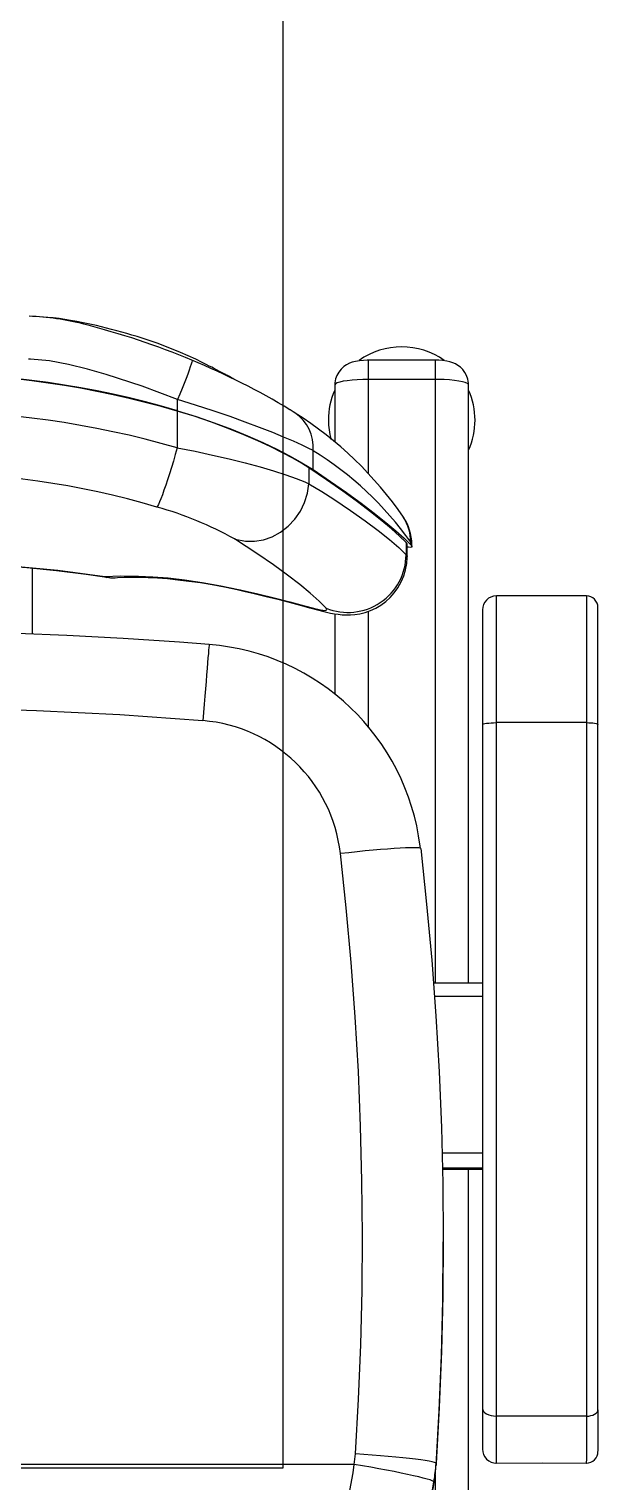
# Model space of a CAD drawing. Header units: metres. Extents: x -999 to 3200, y -1400 to 5056.
# Drawn here: x 389 to 635, y 72 to 701 of the extents above; entities that cross this region are included whole.
import ezdxf

# ---------------------------------------------------------------- set-up
doc = ezdxf.new("R2010")
doc.units = ezdxf.units.M
doc.layers.add('0.8', color=7, linetype='Continuous', true_color=0x000008)

msp = doc.modelspace()

# ---------------------------------------------------------------- linework, layer by layer
at = {"color": 7}
msp.add_lwpolyline([(498.5, 899.97), (498.5, 77.57), (1.5, 77.57), (1.5, 899.97)], close=True, dxfattribs=at)
at = {"layer": '0.8', "color": 8}
for p, q in [((564.5, 557.21), (535.5, 557.21)), ((535.5, 557.21), (535.5, 548.9)), ((564.5, 557.21), (564.5, 548.9)), ((564.5, 548.9), (535.5, 548.9)), ((535.5, 548.9), (535.5, 508.25)), ((564.5, 548.9), (564.5, 287.52)), ((521, 546.42), (521, 521.76)), ((579, 287.52), (579, 546.42)), ((452.79, 535.18), (452.79, 519.28)), ((452.94, 535.35), (452.94, 540.15)), ((511.62, 518.05), (511.62, 518.08)), ((511.62, 509.88), (511.62, 518.05)), ((509.75, 510.63), (509.75, 503.76)), ((509.75, 503.76), (509.75, 503.72)), ((551.92, 478.24), (551.92, 473.01)), ((553.9, 477.31), (553.9, 478.45)), ((552.4, 472.27), (552.4, 477.47)), ((554.4, 476.54), (554.4, 477.53)), ((390, 467.28), (390, 438.65)), ((480.05, 457.83), (481.63, 457.3)), ((630, 455.16), (591, 455.16)), ((591, 400.31), (591, 455.16)), ((630, 455.16), (630, 400.31)), ((507.84, 450.86), (510, 450.07)), ((521, 447.42), (521, 412.78)), ((535.5, 448.49), (535.5, 398.61)), ((585, 449.16), (585, 399.37)), ((635, 399.53), (635, 450.16)), ((585, 399.37), (585, 103.41)), ((591, 100.07), (591, 400.31)), ((630, 400.31), (591, 400.31)), ((630, 400.31), (630, 100.07)), ((635, 102.86), (635, 399.53)), ((558.11, 345.76), (557.96, 346.89)), ((585, 287.52), (563.78, 287.52)), ((564.2, 281.84), (585, 281.84)), ((585, 213.93), (567.5, 213.93)), ((567.65, 207.62), (585, 207.62)), ((579, -33.88), (579, 206.78)), ((568, 174.78), (568, 175.57)), ((585, 103.41), (585, 85.85)), ((635, 102.86), (635, 84.9)), ((630, 100.07), (591, 100.07)), ((529.45, 79.18), (340, 79.18)), ((564.9, 79.63), (564.9, 78.84)), ((591.05, 79.85), (591.05, 79.86)), ((564.5, 74.79), (564.5, -36.36))]:
    msp.add_line(p, q, dxfattribs=at)
for points in [[(477.36, 548.98), (477.27, 549.03), (476.8, 549.29), (476.33, 549.56), (475.87, 549.83), (475.4, 550.1), (475.01, 550.32), (474.6, 550.54), (474.19, 550.77), (473.76, 550.99), (473.33, 551.22), (472.89, 551.46), (471.09, 552.39), (468.51, 553.73), (467.73, 554.14), (466.68, 554.67), (465.3, 555.38), (463.59, 556.24), (460.79, 557.61), (457.48, 559.15), (454.16, 560.61), (444.56, 564.39), (435.42, 567.44), (433.19, 568.11), (430.98, 568.76), (428.78, 569.38), (426.57, 569.98), (424.37, 570.56), (422.16, 571.12), (419.96, 571.67), (417.77, 572.2), (414.89, 572.86), (412.04, 573.46), (409.26, 574.01), (406.58, 574.48), (404.04, 574.88), (401.67, 575.21), (399.09, 575.51), (396.81, 575.74), (394.82, 575.91), (393.11, 576.04), (391.87, 576.12)], [(452.94, 540.15), (437.61, 546.03), (421.99, 551.09), (413.92, 553.39), (405.76, 555.4), (397.52, 556.89), (389.2, 557.66), (388.42, 557.69)], [(459.15, 557.2), (459.18, 556.95), (459.07, 556.39), (458.82, 555.52), (458.44, 554.35), (457.94, 552.9), (457.32, 551.2), (456.6, 549.29), (455.79, 547.19), (454.9, 544.94), (453.94, 542.58), (452.94, 540.15)], [(535.5, 557.2), (535.07, 557.21), (533.43, 557.15), (531.79, 557), (530.03, 556.72), (528.58, 556.35), (527.36, 555.9), (526.13, 555.28), (524.91, 554.45), (523.75, 553.38), (522.74, 552.11), (521.93, 550.67), (521.36, 549.09), (521.05, 547.43), (521.04, 546.42)], [(578.96, 546.42), (578.96, 547.27), (578.67, 548.99), (578.12, 550.56), (577.36, 551.95), (576.46, 553.14), (575.46, 554.14), (574.38, 554.95), (573.26, 555.61), (572.1, 556.12), (570.89, 556.5), (569.57, 556.8), (567.67, 557.06), (566.08, 557.18), (564.5, 557.21)], [(535.5, 548.9), (533.1, 548.87), (530.7, 548.76), (528.5, 548.6), (526.44, 548.36), (524.69, 548.08), (523.2, 547.74), (522.1, 547.37), (521.35, 546.97), (521.02, 546.56), (521.05, 546.42)], [(578.96, 546.41), (578.9, 546.71), (578.43, 547.11), (577.53, 547.51), (576.3, 547.86), (574.7, 548.19), (572.85, 548.45), (570.71, 548.66), (568.46, 548.81), (566.02, 548.89), (564.5, 548.9)], [(509.75, 510.63), (506.65, 512.58), (502.82, 514.78), (498.35, 517.16), (493.29, 519.68), (487.69, 522.3), (481.65, 524.93), (474.82, 527.69), (467.59, 530.38), (460.1, 532.93), (452.79, 535.18)], [(511.62, 518.08), (511.62, 518.08), (509.42, 519.18), (506.83, 520.41), (503.11, 522.1), (498.87, 523.93), (494.16, 525.88), (488.45, 528.13), (482.27, 530.45), (475.72, 532.79), (468.37, 535.29), (460.73, 537.76), (452.94, 540.15)], [(452.94, 535.35), (460.95, 532.86), (468.75, 530.18), (476.22, 527.36), (483.28, 524.47), (489.89, 521.54), (495.92, 518.66), (501.35, 515.88), (506.07, 513.28), (509.97, 510.95), (511.62, 509.88)], [(503.7, 534.42), (503.06, 534.85), (501.74, 535.67)], [(452.79, 519.28), (451.95, 516.41), (451.1, 513.55), (450.25, 510.75), (449.4, 508.05), (448.58, 505.48), (447.78, 503.08), (447.04, 500.9), (446.34, 498.95), (445.71, 497.27), (445.16, 495.88), (444.69, 494.8), (444.3, 494.05), (444.01, 493.63)], [(452.79, 519.28), (460.51, 517.78), (468.08, 516.17), (475.34, 514.49), (482.22, 512.75), (488.65, 510.99), (494.52, 509.26), (499.76, 507.57), (504.3, 505.98), (508.04, 504.51), (509.75, 503.76)], [(551.92, 478.24), (549.11, 481.03), (545.6, 484.19), (541.4, 487.71), (536.53, 491.59), (530.86, 495.91), (524.49, 500.55), (517.45, 505.47), (509.75, 510.63)], [(511.62, 509.88), (519.18, 504.78), (526.12, 499.91), (532.4, 495.32), (538.02, 491.04), (543.06, 487.03), (547.4, 483.4), (551.02, 480.15), (553.9, 477.31)], [(477.6, 479.84), (477.83, 479.76), (482.31, 478.84), (486.23, 478.81), (490.15, 479.47), (493.96, 480.81), (497.57, 482.77), (500.86, 485.32), (503.74, 488.37), (506.12, 491.84), (507.95, 495.62), (509.17, 499.62), (509.75, 503.72)], [(509.75, 503.72), (509.75, 503.72), (515.34, 500.31), (520.58, 496.99), (527.8, 492.21), (534.24, 487.7), (539.86, 483.52), (544.73, 479.64), (548.75, 476.13), (551.92, 473.01)], [(517.29, 449.88), (514.23, 452.92), (510.42, 456.31), (505.88, 460.05), (500.54, 464.17), (494.46, 468.6), (487.65, 473.3), (477.6, 479.84)], [(552.37, 477.47), (552.31, 477.74), (551.92, 478.24)], [(554.34, 477.53), (554.37, 477.65), (553.9, 478.45)], [(510, 450.07), (510.82, 449.84), (513.55, 449.1), (516.25, 448.41), (519.23, 447.74), (520.85, 447.44), (522.46, 447.2), (524.21, 447.02), (525.92, 446.93), (527.76, 446.96), (529.73, 447.11), (531.86, 447.45), (534.11, 448), (536.43, 448.8), (538.73, 449.86), (540.97, 451.17), (543.08, 452.73), (545.04, 454.51), (546.8, 456.49), (548.36, 458.65), (549.8, 461.21), (550.9, 463.84), (551.69, 466.52), (552.16, 469.2), (552.35, 471.85), (552.33, 472.26)], [(551.92, 473.01), (552.35, 472.47), (552.34, 472.26)], [(553.9, 477.31), (554.34, 476.72), (554.34, 476.34), (553.86, 476.18), (552.91, 476.24), (552.4, 476.33)], [(257.64, 463.26), (258.33, 463.37), (271.07, 465.19), (283.85, 466.69), (296.7, 467.89), (309.61, 468.77), (322.58, 469.34), (335.62, 469.6), (348.71, 469.55), (361.78, 469.18), (374.77, 468.5), (387.68, 467.51), (400.53, 466.21), (413.3, 464.6), (422.35, 463.24)], [(258.61, 463.51), (278.79, 466.25), (299.06, 468.21), (319.52, 469.39), (340, 469.79), (360.36, 469.4), (380.69, 468.23), (401.09, 466.26), (421.39, 463.51)], [(421.39, 463.51), (428.21, 463.81), (435.94, 463.77), (442.15, 463.48), (448.8, 462.94), (455.86, 462.15), (463.55, 461.04), (471.62, 459.6), (480.05, 457.83)], [(422.35, 463.25), (423.86, 463.05), (425.21, 463.06)], [(425.93, 463.05), (426.96, 463.13), (429.78, 463.25), (432.92, 463.31), (436.49, 463.29), (440.2, 463.18), (444.24, 462.97), (448.55, 462.65), (453.11, 462.2), (457.87, 461.63), (462.86, 460.92), (467.92, 460.08), (473.23, 459.1), (478.75, 457.95), (481.66, 457.28)], [(480.05, 457.83), (487.62, 456.06), (494.75, 454.3), (501.54, 452.55), (507.84, 450.86)], [(481.63, 457.29), (486.08, 456.26), (491.34, 454.98), (496.39, 453.71), (501.24, 452.45), (505.98, 451.17), (510.02, 450.05)], [(507.84, 450.86), (511.82, 449.81), (514.81, 449.15), (516.79, 448.91), (517.62, 449.14), (517.29, 449.88)], [(466.64, 434.18), (453.81, 435.18), (429.4, 436.77), (404.97, 438.05), (383.48, 438.91), (360.89, 439.51), (340, 439.87)], [(466.64, 434.22), (466.62, 434.13), (466.57, 433.69), (466.5, 432.88), (466.39, 431.72), (466.26, 430.2), (466.1, 428.36), (465.92, 426.21), (465.72, 423.77), (465.5, 421.07), (465.26, 418.14), (465, 415.01), (464.74, 411.71), (464.46, 408.27), (464.18, 404.74), (463.9, 401.16)], [(463.9, 401.16), (427.9, 403.63), (391.85, 405.41), (365.93, 406.25), (340, 406.74)], [(585, 399.37), (585.12, 399.56), (585.46, 399.73), (586.01, 399.89), (586.76, 400.03), (587.67, 400.15), (588.7, 400.24), (589.83, 400.29), (591, 400.31)], [(630, 400.31), (630.98, 400.29), (631.91, 400.25), (632.78, 400.18), (633.54, 400.08), (634.16, 399.96), (634.62, 399.83), (634.9, 399.68), (635, 399.53)], [(558.22, 345.77), (558.03, 345.94), (557.46, 346.06), (556.52, 346.14), (555.22, 346.17), (553.57, 346.15), (551.58, 346.08), (549.29, 345.97), (546.72, 345.81), (543.89, 345.6), (540.84, 345.36), (537.6, 345.07), (534.2, 344.75), (530.68, 344.39), (527.09, 344.01), (523.45, 343.6)], [(529.97, 83.71), (531.31, 107.34), (532.26, 130.99), (532.82, 154.64), (533, 178.31), (532.79, 201.97), (532.2, 225.63), (531.22, 249.28), (529.86, 272.9), (528.11, 296.5), (525.97, 320.07), (523.45, 343.6)], [(558.22, 345.77), (560.8, 321.67), (562.99, 297.53), (564.78, 273.37), (566.18, 249.17), (567.18, 224.96), (567.79, 200.73), (568, 176.5), (567.82, 152.27), (567.24, 128.04), (566.27, 103.82), (564.9, 79.63)], [(585, 206.8), (581.82, 206.79), (572.49, 206.78), (567.67, 206.78)], [(564.9, 78.84), (566.25, 102.57), (567.21, 126.32), (567.79, 150.09), (568, 173.86), (568, 174.78)], [(585, 103.41), (585.12, 102.76), (585.46, 102.13), (586.01, 101.56), (586.76, 101.05), (587.67, 100.63), (588.7, 100.33), (589.83, 100.14), (591, 100.07)], [(630, 100.07), (630.98, 100.12), (631.91, 100.28), (632.78, 100.54), (633.54, 100.89), (634.16, 101.31), (634.62, 101.79), (634.9, 102.31), (635, 102.86)], [(591.05, 79.86), (591.04, 80.19), (591.02, 81.87), (591.01, 84.85), (591, 88.88), (591, 94.09), (591, 100.07)], [(630, 100.07), (630, 100.07), (630, 96.07), (630, 92.38), (629.99, 87.61), (629.99, 83.79), (629.97, 81.26), (629.96, 79.93), (629.95, 79.92)], [(564.9, 79.63), (564.71, 79.83), (564.14, 80.06), (563.19, 80.3), (561.88, 80.57), (560.22, 80.85), (558.23, 81.13), (555.93, 81.43), (553.34, 81.73), (550.5, 82.04), (547.44, 82.34), (544.18, 82.64), (540.77, 82.93), (537.24, 83.2), (533.62, 83.47), (529.97, 83.71)], [(487.12, 21.08), (491.72, 21.79), (496.12, 23.18), (500.81, 25.49), (505.17, 28.47), (509.12, 31.96), (512.66, 35.84), (516.6, 41.21), (520, 47.02), (522.88, 53.16), (525.52, 60.37), (527.55, 67.87), (528.98, 75.51), (529.45, 79.18)], [(563.97, 71.57), (563.78, 71.8), (563.21, 72.08), (562.28, 72.42), (560.98, 72.82), (559.34, 73.26), (557.37, 73.75), (555.1, 74.28), (552.55, 74.85), (549.74, 75.44), (546.71, 76.05), (543.49, 76.67), (540.12, 77.31), (536.63, 77.94), (533.06, 78.57), (529.45, 79.18)], [(590.78, 79.75), (611.09, 79.85), (629.95, 79.76)]]:
    msp.add_lwpolyline(points, dxfattribs=at)
for centre, radius, start, end in [((384.82, 467.07), 109.27, 75.44703, 88.01807), ((328.77, 244.46), 338.83, 67.36808, 75.73106), ((550, 531.27), 31.75, 54.4673, 125.52112), ((342.72, 273.74), 306.44, 58.77209, 67.66983), ((340, 151.41), 400.2, 73.6075, 106.3925), ((340, 150.65), 400.73, 73.65276, 106.34724), ((550, 531.27), 31.75, 155.97752, 180), ((550, 531.27), 31.75, 335.97752, 24.02248), ((340, 128.24), 406.99, 73.91089, 106.08911), ((494.01, 519.64), 17.67, 354.95723, 56.75518), ((418.44, 398.53), 160.42, 34.42234, 57.83243), ((550, 531.27), 31.75, 180, 195.20088), ((436.39, 395.34), 143.93, 35.26583, 58.48812), ((340, 140.76), 367.89, 73.57675, 106.42325), ((403.94, 348.29), 150.76, 60.75228, 74.58384), ((534.64, 478.7), 19.26, 359.23854, 33.08555), ((533.22, 477.38), 21.17, 0.40886, 33.86987), ((526.75, 473.2), 25.17, 247.90715, 359.58152), ((424.96, 476.56), 13.53, 254.68741, 274.10141), ((422.83, 466.56), 3.38, 244.78304, 261.93159), ((591, 449.16), 6, 90, 180), ((630, 450.16), 5, 0, 90), ((458.9, 334.59), 99.82, 7.07881, 85.55887), ((458.73, 336.22), 65.15, 6.51005, 85.44598), ((485.19, 86.61), 44.88, 350.47502, 356.29963), ((591, 85.75), 6, 179.99492, 270.63194), ((630, 84.76), 5, 269.68861, 0.00001), ((485.76, 83.65), 79.27, 318.71496, 354.10293), ((485.28, 84.78), 79.79, 350.47502, 356.29963), ((485.28, 83.99), 79.78, 353.8933, 356.29967), ((484.53, 84.79), 80.53, 272.98094, 350.55747)]:
    msp.add_arc(centre, radius, start, end, dxfattribs=at)

doc.saveas('drawing.dxf')
